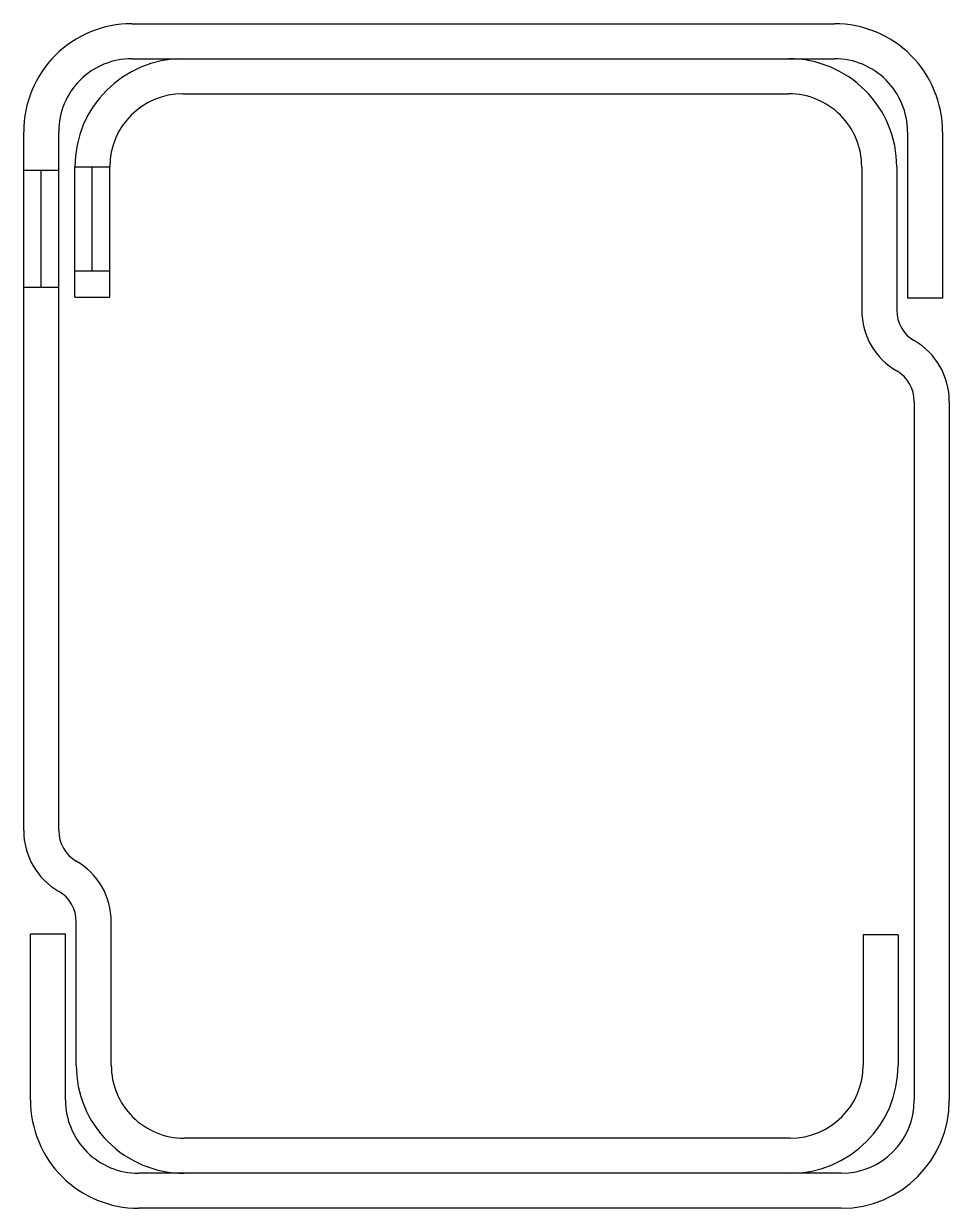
# Model space of a CAD drawing. Extents: x -0.79 to 0.79, y -1.01 to 1.01.
import ezdxf

# ---------------------------------------------------------------- set-up
doc = ezdxf.new("R2010")
doc.units = 0
doc.header["$MEASUREMENT"] = 0

msp = doc.modelspace()

# ---------------------------------------------------------------- linework, layer by layer
at = {"color": 18, "true_color": 0x000000}
for p, q in [((-0.607796, 1.014165), (0.596204, 1.014165)), ((-0.607796, 0.954165), (0.596204, 0.954165)), ((-0.520204, 0.954156), (0.517796, 0.954155)), ((-0.520204, 0.894156), (0.517796, 0.894155)), ((-0.792796, -0.367553), (-0.792796, 0.829165)), ((-0.732796, -0.367553), (-0.732796, 0.829165)), ((0.721204, 0.829165), (0.721204, 0.544165)), ((0.781204, 0.829165), (0.781204, 0.544165)), ((-0.792796, 0.763165), (-0.732796, 0.763165)), ((-0.762796, 0.563165), (-0.762796, 0.763165)), ((-0.705204, 0.546156), (-0.705204, 0.769156)), ((-0.705204, 0.769156), (-0.645204, 0.769156)), ((-0.675204, 0.590756), (-0.675204, 0.769156)), ((-0.645204, 0.546156), (-0.645204, 0.769156)), ((0.642796, 0.769155), (0.642796, 0.523437)), ((0.702796, 0.769155), (0.702796, 0.523437)), ((-0.705204, 0.590756), (-0.645204, 0.590756)), ((-0.792796, 0.563165), (-0.732796, 0.563165)), ((-0.705204, 0.546156), (-0.645204, 0.546156)), ((0.781204, 0.544165), (0.721204, 0.544165)), ((0.732796, 0.471476), (0.732796, 0.471476)), ((0.702796, 0.419514), (0.702796, 0.419514)), ((0.732796, 0.367553), (0.732796, -0.829165)), ((0.792796, 0.367553), (0.792796, -0.829165)), ((-0.702796, -0.419514), (-0.702796, -0.419514)), ((-0.732796, -0.471476), (-0.732796, -0.471476)), ((-0.702796, -0.769155), (-0.702796, -0.523437)), ((-0.642796, -0.769155), (-0.642796, -0.523437)), ((-0.781204, -0.829165), (-0.781204, -0.544165)), ((-0.781204, -0.544165), (-0.721204, -0.544165)), ((-0.721204, -0.829165), (-0.721204, -0.544165)), ((0.705204, -0.546156), (0.645204, -0.546156)), ((0.645204, -0.546156), (0.645204, -0.769156)), ((0.705204, -0.546156), (0.705204, -0.769156)), ((0.520204, -0.894156), (-0.517796, -0.894155)), ((0.607796, -0.954165), (-0.596204, -0.954165)), ((0.520204, -0.954156), (-0.517796, -0.954155)), ((0.607796, -1.014165), (-0.596204, -1.014165))]:
    msp.add_line(p, q, dxfattribs=at)
for centre, radius, start, end in [((-0.607796, 0.829165), 0.185, 89.999975, 179.999978), ((0.596204, 0.829165), 0.185, 359.999955, 89.999992), ((-0.607796, 0.829165), 0.125, 89.999975, 179.999978), ((-0.520204, 0.769156), 0.185, 89.999989, 179.999937), ((0.517796, 0.769155), 0.185, 359.999983, 89.999992), ((0.596204, 0.829165), 0.125, 359.999955, 89.999992), ((-0.520204, 0.769156), 0.125, 89.999989, 179.999937), ((0.517796, 0.769155), 0.125, 359.999983, 89.999992), ((0.762796, 0.523437), 0.12, 179.999978, 240.000007), ((0.762796, 0.523437), 0.06, 179.999978, 240.000007), ((0.672796, 0.367553), 0.12, 359.999983, 59.999998), ((0.672796, 0.367553), 0.06, 359.999983, 59.999998), ((-0.672796, -0.367553), 0.12, 179.999991, 240.000007), ((-0.672796, -0.367553), 0.06, 179.999991, 240.000007), ((-0.762796, -0.523437), 0.12, 359.999975, 59.999995), ((-0.762796, -0.523437), 0.06, 359.999975, 59.999995), ((-0.517796, -0.769155), 0.185, 179.999991, 270.000001), ((-0.517796, -0.769155), 0.125, 179.999991, 270.000001), ((0.520204, -0.769156), 0.125, 270.000001, 359.999955), ((0.520204, -0.769156), 0.185, 270.000001, 359.999955), ((-0.596204, -0.829165), 0.185, 179.999937, 270.000001), ((-0.596204, -0.829165), 0.125, 179.999937, 270.000001), ((0.607796, -0.829165), 0.125, 270.000001, 359.999983), ((0.607796, -0.829165), 0.185, 270.000001, 359.999983)]:
    msp.add_arc(centre, radius, start, end, dxfattribs=at)

doc.saveas('drawing.dxf')
